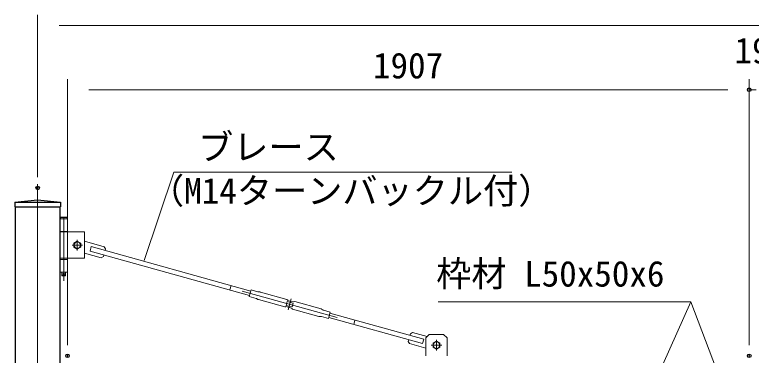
# Model space of a CAD drawing. Units: millimetres, scale not verified. Extents: x -6300 to 6300, y -4455 to 4455.
# Drawn here: x -4433 to -2373, y -206 to 747 of the extents above; entities that cross this region are included whole.
import ezdxf
from ezdxf.enums import TextEntityAlignment as Align

# ---------------------------------------------------------------- set-up
doc = ezdxf.new("R2010")
doc.units = ezdxf.units.MM
doc.header["$LTSCALE"] = 20
doc.header["$PDMODE"] = 32
doc.header["$PDSIZE"] = 10
doc.linetypes.add('USER1', pattern=[50.8, 31.75, -6.35, 6.35, -6.35])
for name, color, linetype, lineweight in [('0-4_D-STR-DIM', 7, 'Continuous', 13), ('0-6_Defpoints', 8, 'Continuous', 25), ('0-7_D-STR-TXT', 7, 'Continuous', 13), ('0-8_D-STR1', 1, 'Continuous', 25), ('0-9_D-STR3', 3, 'Continuous', 13), ('0-A_D-BMK', 2, 'USER1', 13)]:
    doc.layers.add(name, color=color, linetype=linetype, lineweight=lineweight)
doc.styles.add('ＭＳ ゴシック', font='')
doc.styles.get('ＭＳ ゴシック').set_extended_font_data('MS Gothic')

msp = doc.modelspace()

# ---------------------------------------------------------------- linework, layer by layer
at = {"layer": '0-4_D-STR-DIM'}
for p, q in [((-4369.16, 292.5), (-4369.16, 747.38)), ((-4309.16, 717.38), (-429.16, 717.38)), ((-4285.66, -177.5), (-4285.66, 567.38)), ((-2378.66, -177.5), (-2378.66, 567.38)), ((-2378.66, -177.5), (-2378.66, 567.38)), ((-4225.66, 537.38), (-2438.66, 537.38)), ((-2438.66, 537.38), (-2498.66, 537.38)), ((-2378.66, 537.38), (-2359.66, 537.38))]:
    msp.add_line(p, q, dxfattribs=at)
at = {"layer": '0-6_Defpoints'}
for p in [(-2378.66, 537.38), (-4369.16, 262.5), (-4285.66, -207.5), (-2378.66, -207.5), (-2378.66, -207.5)]:
    msp.add_point(p, dxfattribs=at)
at = {"layer": '0-7_D-STR-TXT'}
msp.add_line((-2542.02, -56.09), (-2620.23, -231.73), dxfattribs=at)
for points in [[(-3042.8, 307.02), (-3987.96, 307.02), (-4071.46, 59.26)], [(-3248.86, -56.09), (-2542.02, -56.09), (-2405.96, -415.22)]]:
    msp.add_lwpolyline(points, dxfattribs=at)
at = {"layer": '0-8_D-STR1'}
for p, q in [((-4433.26, 222.5), (-4305.06, 222.5)), ((-4433.26, 222.5), (-4433.26, 209.5)), ((-4433.26, 209.5), (-4305.06, 209.5)), ((-4431.66, 209.5), (-4431.66, -1757.5)), ((-4306.66, 209.5), (-4306.66, -1757.5)), ((-4305.06, 222.5), (-4305.06, 209.5))]:
    msp.add_line(p, q, dxfattribs=at)
msp.add_lwpolyline([(-4433.26, 222.5), (-4369.16, 229.5), (-4305.06, 222.5)], dxfattribs=at)
at = {"layer": '0-9_D-STR3'}
for p, q in [((-4285.66, 176.5), (-4306.66, 176.5)), ((-4306.66, 176.5), (-4306.66, 26.5)), ((-4305.66, 179.5), (-4304.66, 180.5)), ((-4305.66, 179.5), (-4305.66, 176.5)), ((-4305.66, 179.5), (-4286.66, 179.5)), ((-4304.66, 180.5), (-4287.66, 180.5)), ((-4287.66, 180.5), (-4286.66, 179.5)), ((-4286.66, 179.5), (-4286.66, 176.5)), ((-4285.66, 176.5), (-4285.66, 26.5)), ((-4285.66, 140.5), (-4306.66, 140.5)), ((-4238.16, 113.54), (-4182.86, 98.12)), ((-4219.12, 98.37), (-4222.61, 85.85)), ((-4222.61, 85.85), (-3776.54, -38.5)), ((-4219.12, 98.37), (-3773.05, -25.97)), ((-4182.86, 98.12), (-4179.38, 91.96)), ((-4179.38, 91.96), (-4180.59, 87.63)), ((-4306.66, 65.5), (-4238.16, 65.5)), ((-4306.66, 62.5), (-4285.66, 62.5)), ((-4238.16, 80.32), (-4191.45, 67.3)), ((-4191.45, 67.3), (-4185.29, 70.77)), ((-4184.08, 75.11), (-4185.29, 70.77)), ((-4306.66, 26.5), (-4285.66, 26.5)), ((-4291.16, 26.5), (-4291.16, 17.5)), ((-4301.16, 17.5), (-4291.16, 17.5)), ((-4300.16, 16.5), (-4292.16, 16.5)), ((-4292.16, 16.5), (-4291.16, 17.5)), ((-3828.26, -10.58), (-3831.75, -23.11)), ((-3777.34, -41.38), (-3772.24, -23.08)), ((-3752.98, -28.45), (-3772.24, -23.08)), ((-3746.87, -28.71), (-3751.94, -28.63)), ((-3745.83, -28.89), (-3672.14, -49.43)), ((-3758.08, -46.76), (-3777.34, -41.38)), ((-3752.89, -49.59), (-3757.1, -47.14)), ((-3751.72, -50.08), (-3678.05, -70.62)), ((-3673.68, -66.13), (-3670.73, -55.53)), ((-3670.73, -55.53), (-3654.35, -60.1)), ((-3669.79, -52.16), (-3653.41, -56.73)), ((-3657.31, -70.69), (-3654.35, -60.1)), ((-3653.41, -56.73), (-3653.28, -56.24)), ((-3653.28, -56.24), (-3649.99, -55.6)), ((-3649.99, -55.6), (-3575.7, -76.31)), ((-3674.76, -69.98), (-3678.05, -70.62)), ((-3674.76, -69.98), (-3674.62, -69.5)), ((-3674.62, -69.5), (-3658.25, -74.06)), ((-3673.68, -66.13), (-3657.31, -70.69)), ((-3658.38, -74.55), (-3658.25, -74.06)), ((-3658.38, -74.55), (-3655.89, -76.8)), ((-3655.89, -76.8), (-3582.2, -97.34)), ((-3575.32, -76.53), (-3570.93, -79.08)), ((-3569.95, -79.47), (-3550.69, -84.84)), ((-3581.16, -97.51), (-3576.1, -97.6)), ((-3575.06, -97.77), (-3555.79, -103.14)), ((-3555.79, -103.14), (-3550.69, -84.84)), ((-3292.7, -173.36), (-3554.99, -100.25)), ((-3289.21, -160.84), (-3551.49, -87.73)), ((-3481.52, -107.41), (-3485.02, -119.93)), ((-3331.23, -162.62), (-3332.44, -166.96)), ((-3289.21, -160.84), (-3292.7, -173.36)), ((-3273.66, -147.5), (-3283.66, -157.5)), ((-3283.66, -157.5), (-3283.66, -207.5)), ((-3273.66, -147.5), (-3233.66, -147.5)), ((-3233.66, -147.5), (-3223.66, -157.5)), ((-3223.66, -157.5), (-3223.66, -207.5)), ((-3328.97, -173.12), (-3332.44, -166.96)), ((-3283.66, -185.74), (-3328.97, -173.12))]:
    msp.add_line(p, q, dxfattribs=at)
for points in [[(-4306.66, 139.5), (-4238.16, 139.5), (-4238.16, 65.5)], [(-4301.16, 26.5), (-4301.16, 17.5), (-4300.16, 16.5)], [(-3669.79, -52.16), (-3669.65, -51.68), (-3672.14, -49.43)], [(-3279.77, -153.61), (-3320.37, -142.29), (-3326.53, -145.77), (-3327.74, -150.1)]]:
    msp.add_lwpolyline(points, dxfattribs=at)
for points in [[(-4267.66, 97.02), (-4258.16, 91.53), (-4248.66, 97.02), (-4248.66, 107.99), (-4258.16, 113.47), (-4267.66, 107.99)], [(-3263.16, -182.98), (-3253.66, -188.47), (-3244.16, -182.98), (-3244.16, -172.01), (-3253.66, -166.53), (-3263.16, -172.01)]]:
    msp.add_lwpolyline(points, close=True, dxfattribs=at)
for centre, radius in [((-4258.16, 102.5), 9), ((-4296.16, 21.5), 2), ((-3253.66, -177.5), 9)]:
    msp.add_circle(centre, radius, dxfattribs=at)
for centre, start, end in [((-3751.63, -23.64), 254.42442, 266.51918), ((-3747.17, -33.7), 74.42442, 86.51918), ((-3759.42, -51.57), 62.32966, 74.42442), ((-3750.38, -45.27), 239.81957, 254.42442), ((-3577.64, -80.96), 62.32966, 74.42442), ((-3568.61, -74.65), 242.32966, 254.42442), ((-3580.86, -92.52), 254.42442, 266.51918), ((-3576.4, -102.59), 74.42442, 86.51918)]:
    msp.add_arc(centre, 5, start, end, dxfattribs=at)
at = {"layer": '0-A_D-BMK'}
for p, q in [((-4369.16, 273.04), (-4369.16, -1795.36)), ((-4296.16, 181.53), (-4296.16, 2.91)), ((-4258.16, 117.3), (-4258.16, 87.7)), ((-4272.96, 102.5), (-4243.36, 102.5)), ((-4300.16, 21.5), (-4292.16, 21.5)), ((-3796.94, -26.04), (-3531.08, -100.15)), ((-3668.28, -78.39), (-3659.81, -48.02)), ((-3253.66, -162.7), (-3253.66, -192.3)), ((-3268.46, -177.5), (-3238.86, -177.5))]:
    msp.add_line(p, q, dxfattribs=at)

# ---------------------------------------------------------------- texts
at = {"layer": '0-4_D-STR-DIM', "style": 'ＭＳ ゴシック'}
for s, p in [('19', (-2419.79, 589.51)), ('1907', (-3431.16, 547.51))]:
    msp.add_text(s, height=72.14, dxfattribs=at).set_placement(p, align=Align.BOTTOM_LEFT)
at = {"layer": '0-7_D-STR-TXT', "style": 'ＭＳ ゴシック'}
for s, p in [('ブレース\u3000\u3000\u3000\u3000\u3000\u3000', (-3920.33, 319.42)), ('（M14ターンバックル付）', (-4057.62, 196.88)), ('枠材 L50x50x6', (-3254.19, -35.3))]:
    msp.add_text(s, height=72.14, dxfattribs=at).set_placement(p, align=Align.BOTTOM_LEFT)

doc.saveas('drawing.dxf')
